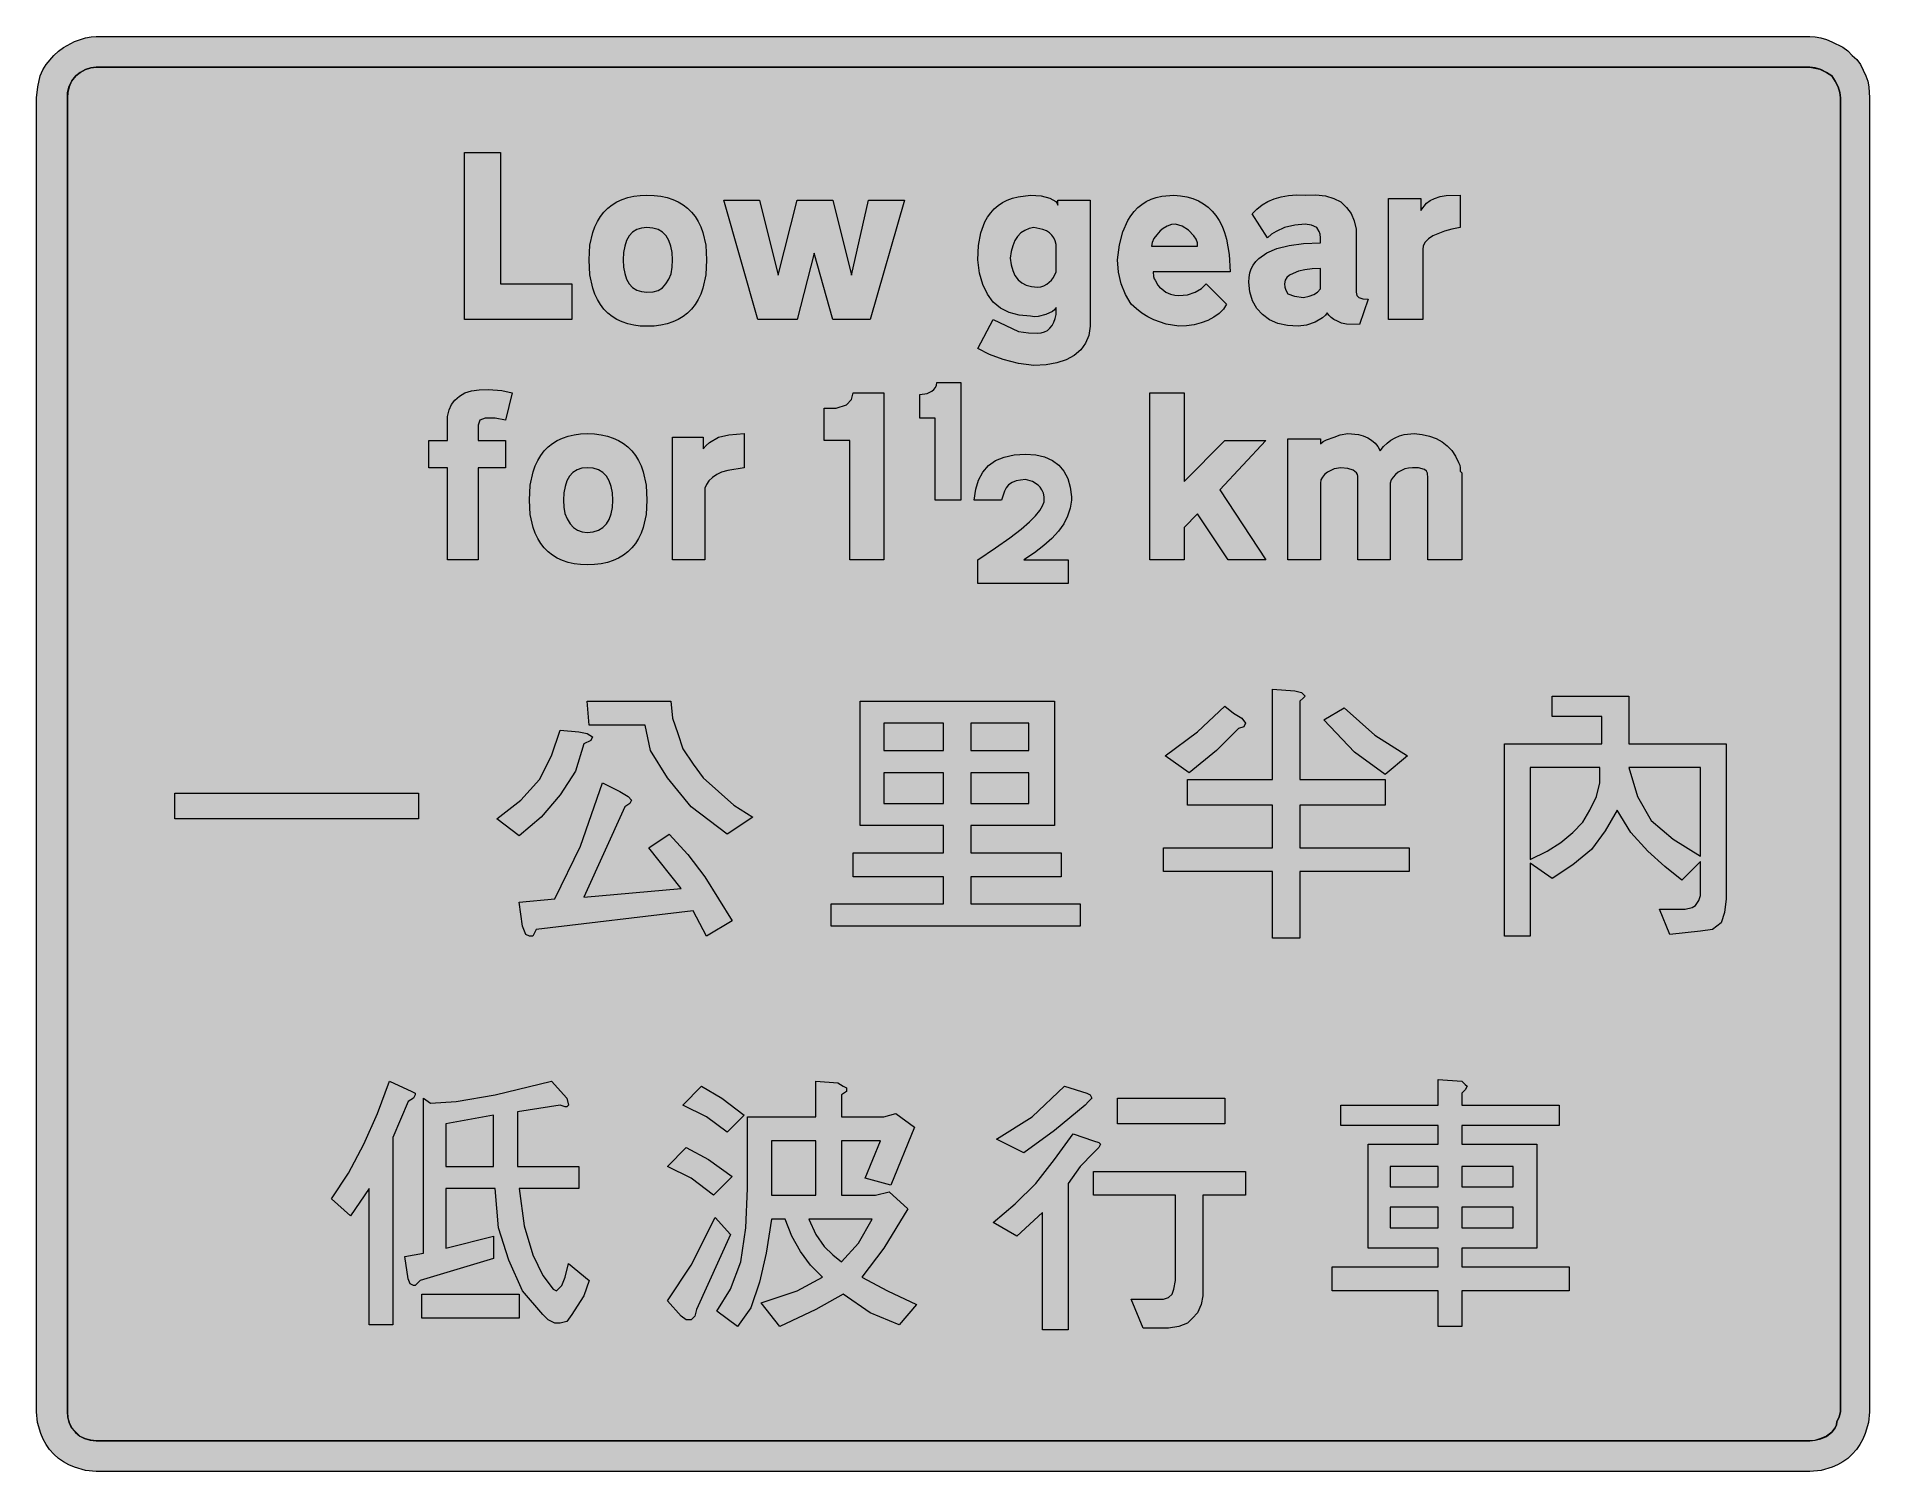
# Model space of a CAD drawing. Header units: metres. Extents: x 123 to 445, y 10 to 263.
import ezdxf

# ---------------------------------------------------------------- set-up
doc = ezdxf.new("R2010")
doc.units = ezdxf.units.M
doc.layers.add('FILL_BLACK_000000', color=7, linetype='Continuous', true_color=0x000000)
doc.layers.add('FILL_WHITE_FFFFFF', color=7, linetype='Continuous', true_color=0xffffff)

msp = doc.modelspace()

# ---------------------------------------------------------------- hatches: boundary and pattern name
at = {"layer": 'FILL_BLACK_000000', "true_color": 0x000000}
h = msp.add_hatch(color=7, dxfattribs=at)
h.dxf.hatch_style = 1
h.paths.add_polyline_path([(129.37, 11.09), (128.39, 11.51), (127.45, 12.03), (126.56, 12.65), (125.73, 13.38), (125, 14.21), (124.38, 15.1), (123.86, 16.04), (123.44, 17.02), (122.9, 18.99), (122.73, 20.88), (122.73, 252.18), (122.92, 254.13), (123.33, 256.08), (123.83, 257.15), (124.42, 258.1), (125.73, 259.68), (126.56, 260.42), (127.45, 261.08), (129.37, 262.12), (131.34, 262.76), (132.3, 262.92), (133.23, 262.98), (434.73, 262.98), (435.68, 262.92), (436.68, 262.75), (437.68, 262.47), (438.63, 262.08), (440.54, 261.1), (441.46, 260.48), (442.23, 259.68), (443.03, 258.95), (443.66, 258.1), (444.63, 256.08), (444.98, 255.13), (445.16, 254.13), (445.23, 252.18), (445.23, 20.88), (445.06, 18.99), (444.52, 17.02), (444.1, 16.04), (443.58, 15.1), (442.96, 14.21), (442.23, 13.38), (441.42, 12.65), (440.55, 12.03), (439.65, 11.51), (438.71, 11.09), (436.75, 10.55), (434.73, 10.38), (133.23, 10.38), (131.34, 10.55), (129.37, 11.09)])
h.paths.add_polyline_path([(435.68, 15.85), (436.68, 16.08), (437.68, 16.54), (438.63, 17.28), (439.19, 18.07), (439.43, 18.59), (439.53, 19.08), (439.94, 19.98), (440.13, 20.88), (440.13, 252.18), (440.02, 253.13), (439.72, 254.13), (439.24, 255.13), (438.63, 256.08), (437.68, 256.69), (436.68, 257.17), (435.68, 257.47), (434.73, 257.58), (133.23, 257.58), (132.29, 257.47), (131.32, 257.17), (130.4, 256.69), (129.63, 256.08), (128.89, 255.13), (128.43, 254.13), (128.2, 253.13), (128.13, 252.18), (128.13, 20.88), (128.23, 19.8), (128.51, 18.82), (128.95, 17.95), (129.56, 17.2), (130.3, 16.6), (131.17, 16.15), (132.15, 15.88), (133.23, 15.78), (434.73, 15.78), (435.68, 15.85)], flags=16)
h = msp.add_hatch(color=7, dxfattribs=at)
h.dxf.hatch_style = 1
h.paths.add_polyline_path([(204.33, 219.48), (216.93, 219.48), (216.93, 213.18), (198.03, 213.18), (198.03, 242.58), (204.33, 242.58), (204.33, 219.48)])
h = msp.add_hatch(color=7, dxfattribs=at)
h.dxf.hatch_style = 1
h.paths.add_polyline_path([(239.96, 218.69), (239.58, 217.64), (239.13, 216.68), (238.59, 215.81), (237.97, 215.02), (237.27, 214.32), (236.48, 213.7), (235.62, 213.18), (234.68, 212.75), (233.66, 212.42), (232.56, 212.18), (231.39, 212.03), (230.13, 211.98), (228.93, 212.03), (227.8, 212.18), (226.74, 212.42), (225.75, 212.75), (224.84, 213.18), (224, 213.7), (223.24, 214.32), (222.56, 215.02), (221.95, 215.81), (221.42, 216.68), (220.97, 217.64), (220.6, 218.69), (220.1, 221.02), (219.93, 223.68), (220.1, 226.24), (220.6, 228.5), (220.97, 229.51), (221.42, 230.45), (221.95, 231.31), (222.56, 232.08), (223.24, 232.77), (224, 233.37), (224.84, 233.89), (225.75, 234.31), (226.74, 234.64), (227.8, 234.89), (228.93, 235.03), (230.13, 235.08), (231.39, 235.03), (232.56, 234.89), (233.66, 234.64), (234.68, 234.31), (235.62, 233.89), (236.48, 233.37), (237.27, 232.77), (237.97, 232.08), (238.59, 231.31), (239.13, 230.45), (239.58, 229.51), (239.96, 228.5), (240.46, 226.24), (240.63, 223.68), (240.46, 221.02), (239.96, 218.69)])
h.paths.add_polyline_path([(234.35, 226.09), (234, 227.07), (233.51, 227.88), (232.87, 228.53), (232.1, 229), (231.18, 229.28), (230.13, 229.38), (229.17, 229.28), (228.33, 229), (227.61, 228.53), (227.02, 227.88), (226.55, 227.07), (226.21, 226.09), (226, 224.96), (225.93, 223.68), (226, 222.4), (226.21, 221.27), (226.55, 220.29), (227.02, 219.48), (227.61, 218.83), (228.33, 218.36), (229.17, 218.08), (230.13, 217.98), (231.19, 218.05), (232.12, 218.28), (232.87, 218.74), (233.43, 219.48), (234, 220.26), (234.37, 221.24), (234.57, 222.39), (234.63, 223.68), (234.56, 224.96), (234.35, 226.09)], flags=16)
h = msp.add_hatch(color=7, dxfattribs=at)
h.dxf.hatch_style = 1
h.paths.add_polyline_path([(262.83, 213.18), (259.53, 224.88), (256.53, 213.18), (249.63, 213.18), (243.63, 234.18), (249.93, 234.18), (253.23, 220.98), (256.53, 234.18), (259.53, 234.18), (262.83, 234.18), (266.13, 220.98), (269.13, 234.18), (275.43, 234.18), (269.43, 213.18), (262.83, 213.18)])
h = msp.add_hatch(color=7, dxfattribs=at)
h.dxf.hatch_style = 1
h.paths.add_polyline_path([(307.3, 209), (306.45, 207.82), (305.32, 206.84), (303.92, 206.08), (302.27, 205.53), (300.37, 205.19), (298.23, 205.08), (295.5, 205.46), (292.83, 206.13), (290.38, 207.02), (288.33, 208.08), (291.03, 213.18), (295.53, 211.08), (297.29, 210.82), (298.83, 210.78), (299.48, 210.84), (300.06, 211), (300.59, 211.27), (301.04, 211.64), (301.43, 212.11), (301.74, 212.68), (301.98, 213.34), (302.13, 214.08), (302.13, 215.28), (301.85, 214.88), (301.46, 214.57), (300.33, 214.08), (298.98, 213.7), (298.31, 213.66), (297.63, 213.78), (295.62, 213.93), (293.86, 214.4), (292.34, 215.17), (291.07, 216.25), (290.03, 217.65), (289.23, 219.35), (288.67, 221.36), (288.33, 223.68), (288.47, 226.22), (288.9, 228.46), (289.61, 230.37), (290.08, 231.21), (290.62, 231.97), (291.23, 232.64), (291.92, 233.24), (292.68, 233.75), (293.52, 234.18), (294.43, 234.53), (295.42, 234.8), (297.63, 235.08), (299.52, 234.93), (301.04, 234.52), (302.06, 233.94), (302.33, 233.62), (302.43, 233.28), (302.43, 234.18), (308.13, 234.18), (308.13, 211.98), (307.86, 210.39), (307.3, 209)])
h.paths.add_polyline_path([(301.73, 227.57), (301.4, 228.04), (300.97, 228.44), (300.44, 228.77), (299.81, 229.04), (298.23, 229.38), (297.37, 229.2), (296.6, 228.87), (295.93, 228.41), (295.34, 227.8), (294.86, 227.06), (294.48, 226.17), (294.2, 225.15), (294.03, 223.98), (294.2, 222.81), (294.48, 221.79), (294.89, 220.92), (295.42, 220.19), (296.07, 219.62), (296.86, 219.21), (297.77, 218.96), (298.83, 218.88), (299.45, 218.94), (299.99, 219.1), (300.48, 219.39), (300.93, 219.78), (301.33, 220.1), (301.64, 220.57), (302.13, 221.58), (302.13, 226.38), (301.97, 227.01), (301.73, 227.57)], flags=16)
h = msp.add_hatch(color=7, dxfattribs=at)
h.dxf.hatch_style = 1
h.paths.add_polyline_path([(319.27, 220.72), (319.36, 220.36), (319.53, 220.08), (320.02, 219.22), (320.33, 218.86), (320.73, 218.58), (321.45, 218.01), (322.23, 217.64), (323.01, 217.44), (323.73, 217.38), (325.24, 217.54), (326.58, 217.98), (327.7, 218.65), (328.53, 219.48), (332.13, 215.88), (331.57, 215.02), (330.82, 214.26), (329.89, 213.59), (328.83, 213.03), (327.65, 212.58), (326.39, 212.25), (325.08, 212.05), (323.73, 211.98), (321.49, 212.38), (319.31, 213.14), (318.25, 213.67), (317.23, 214.3), (316.26, 215.04), (315.33, 215.88), (314.32, 217.56), (313.57, 219.44), (313.09, 221.49), (312.93, 223.68), (313.28, 226.32), (313.89, 228.63), (314.74, 230.58), (315.27, 231.43), (315.85, 232.19), (316.51, 232.87), (317.22, 233.45), (318, 233.95), (318.84, 234.35), (319.74, 234.67), (320.71, 234.9), (322.83, 235.08), (324.03, 234.97), (325.15, 234.77), (326.19, 234.47), (327.16, 234.07), (328.05, 233.57), (328.86, 232.97), (329.6, 232.27), (330.26, 231.48), (330.84, 230.59), (331.34, 229.6), (331.76, 228.51), (332.11, 227.32), (332.58, 224.65), (332.73, 221.58), (319.23, 221.58), (319.27, 220.72)])
h.paths.add_polyline_path([(327.03, 226.38), (327.03, 226.68), (326.75, 227.33), (326.38, 227.91), (325.42, 228.89), (324.29, 229.59), (323.13, 229.98), (322.41, 229.88), (321.67, 229.6), (320.98, 229.22), (320.43, 228.78), (319.82, 228.1), (319.34, 227.43), (319.04, 226.75), (318.93, 226.08), (327.03, 226.08), (327.03, 226.38)], flags=16)
h = msp.add_hatch(color=7, dxfattribs=at)
h.dxf.hatch_style = 1
h.paths.add_polyline_path([(353.24, 212.35), (352.37, 212.53), (351.63, 212.88), (351.01, 213.16), (350.51, 213.52), (350.11, 213.93), (349.83, 214.38), (349.51, 213.93), (349.03, 213.5), (347.73, 212.73), (346.2, 212.19), (344.73, 211.98), (342.82, 212.1), (341.13, 212.47), (339.67, 213.12), (338.43, 214.08), (337.42, 215.14), (336.67, 216.48), (336.19, 218.05), (336.03, 219.78), (336.08, 220.6), (336.23, 221.37), (336.47, 222.09), (336.82, 222.76), (337.26, 223.37), (337.8, 223.94), (339.18, 224.92), (340.95, 225.68), (343.12, 226.23), (345.68, 226.57), (348.63, 226.68), (348.63, 227.58), (348.58, 228.2), (348.44, 228.7), (348.03, 229.38), (347.09, 229.79), (345.93, 229.98), (344.13, 229.79), (342.33, 229.38), (340.83, 228.7), (340.05, 228.2), (339.33, 227.58), (336.63, 231.78), (337.46, 232.62), (338.38, 233.35), (339.39, 233.96), (340.49, 234.44), (341.7, 234.8), (343, 235.03), (344.41, 235.12), (345.93, 235.08), (347.84, 235.15), (349.53, 234.93), (350.99, 234.49), (352.23, 233.88), (353.24, 232.92), (354.03, 231.82), (354.59, 230.55), (354.93, 229.08), (354.93, 217.98), (355.05, 217.41), (355.42, 217.04), (356.07, 216.84), (357.03, 216.78), (355.53, 212.28), (353.24, 212.35)])
h.paths.add_polyline_path([(342.52, 218.35), (342.93, 217.68), (344.06, 217.27), (345.63, 217.08), (346.65, 217.31), (347.47, 217.6), (348.12, 218.01), (348.63, 218.58), (348.63, 222.18), (347.16, 222.12), (345.89, 221.95), (344.79, 221.67), (343.83, 221.28), (343.22, 221), (342.74, 220.6), (342.44, 220.1), (342.33, 219.48), (342.38, 218.86), (342.52, 218.35)], flags=16)
h = msp.add_hatch(color=7, dxfattribs=at)
h.dxf.hatch_style = 1
h.paths.add_polyline_path([(360.63, 234.48), (366.33, 234.48), (366.33, 232.38), (367.31, 233.65), (367.93, 234.15), (368.73, 234.48), (369.69, 234.83), (370.76, 235), (373.23, 235.08), (373.23, 229.38), (371.76, 229.1), (370.49, 228.74), (368.43, 227.88), (367.64, 227.38), (367.08, 226.79), (366.74, 226.15), (366.63, 225.48), (366.63, 213.18), (360.63, 213.18), (360.63, 234.48)])
h = msp.add_hatch(color=7, dxfattribs=at)
h.dxf.hatch_style = 1
h.paths.add_polyline_path([(195.03, 170.88), (195.03, 187.08), (191.73, 187.08), (191.73, 191.88), (195.03, 191.88), (195.03, 196.08), (195.32, 197.28), (195.74, 198.22), (196.34, 198.99), (197.13, 199.68), (198.1, 200.25), (199.23, 200.62), (200.59, 200.82), (202.23, 200.88), (204.56, 200.69), (206.43, 200.28), (205.23, 195.48), (203.43, 195.78), (201.63, 195.78), (200.73, 195.48), (200.43, 194.58), (200.43, 191.88), (205.23, 191.88), (205.23, 187.08), (200.43, 187.08), (200.43, 170.88), (195.03, 170.88)])
h = msp.add_hatch(color=7, dxfattribs=at)
h.dxf.hatch_style = 1
h.paths.add_polyline_path([(271.83, 170.88), (265.83, 170.88), (265.83, 191.88), (261.33, 191.88), (261.33, 197.58), (263.43, 197.58), (265.23, 198.18), (266.13, 199.08), (266.43, 200.28), (271.83, 200.28), (271.83, 170.88)])
h = msp.add_hatch(color=7, dxfattribs=at)
h.dxf.hatch_style = 1
h.paths.add_polyline_path([(280.83, 195.78), (278.13, 195.78), (278.13, 199.98), (279.41, 200.17), (279.9, 200.36), (280.23, 200.58), (280.62, 200.86), (280.91, 201.22), (281.07, 201.63), (281.13, 202.08), (285.33, 202.08), (285.33, 181.38), (280.83, 181.38), (280.83, 195.78)])
h = msp.add_hatch(color=7, dxfattribs=at)
h.dxf.hatch_style = 1
h.paths.add_polyline_path([(318.63, 200.28), (324.63, 200.28), (324.63, 184.68), (331.83, 191.88), (339.03, 191.88), (330.93, 183.18), (339.03, 170.88), (332.43, 170.88), (327.03, 178.98), (324.63, 176.58), (324.63, 170.88), (318.63, 170.88), (318.63, 200.28)])
h = msp.add_hatch(color=7, dxfattribs=at)
h.dxf.hatch_style = 1
h.paths.add_polyline_path([(229.46, 176.56), (229.08, 175.55), (228.63, 174.61), (228.09, 173.75), (227.47, 172.98), (226.77, 172.29), (225.98, 171.69), (225.12, 171.17), (224.18, 170.75), (223.16, 170.42), (222.06, 170.17), (220.89, 170.03), (219.63, 169.98), (218.43, 170.03), (217.3, 170.17), (216.24, 170.42), (215.25, 170.75), (214.34, 171.17), (213.5, 171.69), (212.74, 172.29), (212.06, 172.98), (211.45, 173.75), (210.92, 174.61), (210.47, 175.55), (210.1, 176.56), (209.6, 178.82), (209.43, 181.38), (209.6, 184.04), (210.1, 186.37), (210.47, 187.42), (210.92, 188.38), (211.45, 189.25), (212.06, 190.04), (212.74, 190.74), (213.5, 191.36), (214.34, 191.88), (215.25, 192.31), (216.24, 192.64), (217.3, 192.88), (218.43, 193.03), (219.63, 193.08), (220.89, 193.03), (222.06, 192.88), (223.16, 192.64), (224.18, 192.31), (225.12, 191.88), (225.98, 191.36), (226.77, 190.74), (227.47, 190.04), (228.09, 189.25), (228.63, 188.38), (229.08, 187.42), (229.46, 186.37), (229.96, 184.04), (230.13, 181.38), (229.96, 178.82), (229.46, 176.56)])
h.paths.add_polyline_path([(223.85, 183.79), (223.5, 184.77), (223.01, 185.58), (222.37, 186.23), (221.6, 186.7), (220.68, 186.98), (219.63, 187.08), (218.67, 186.98), (217.83, 186.7), (217.11, 186.23), (216.52, 185.58), (216.05, 184.77), (215.71, 183.79), (215.5, 182.66), (215.43, 181.38), (215.49, 180.13), (215.69, 179.05), (216.06, 178.09), (216.63, 177.18), (217.18, 176.57), (217.9, 176.09), (218.74, 175.79), (219.63, 175.68), (220.68, 175.78), (221.6, 176.06), (222.37, 176.53), (223.01, 177.18), (223.5, 177.99), (223.85, 178.97), (224.06, 180.1), (224.13, 181.38), (224.06, 182.66), (223.85, 183.79)], flags=16)
h = msp.add_hatch(color=7, dxfattribs=at)
h.dxf.hatch_style = 1
h.paths.add_polyline_path([(234.63, 192.48), (240.03, 192.48), (240.03, 190.38), (240.54, 191), (241.16, 191.54), (242.73, 192.48), (244.53, 192.89), (247.23, 193.08), (247.23, 187.08), (244.38, 186.59), (243.26, 186.28), (242.43, 185.88), (241.64, 185.38), (241.04, 184.79), (240.62, 184.15), (240.33, 183.48), (240.33, 170.88), (234.63, 170.88), (234.63, 192.48)])
h = msp.add_hatch(color=7, dxfattribs=at)
h.dxf.hatch_style = 1
h.paths.add_polyline_path([(364.16, 187.03), (363.5, 186.87), (362.32, 186.29), (361.82, 185.89), (361.41, 185.43), (361.11, 184.93), (360.93, 184.38), (360.93, 184.08), (360.93, 170.88), (355.23, 170.88), (355.23, 185.28), (355.23, 185.58), (355.17, 185.9), (355.01, 186.19), (354.41, 186.67), (353.46, 186.97), (352.23, 187.08), (351.03, 186.87), (349.87, 186.29), (349.37, 185.89), (348.98, 185.43), (348.72, 184.93), (348.63, 184.38), (348.63, 184.08), (348.63, 170.88), (342.93, 170.88), (342.93, 192.18), (348.63, 192.18), (348.63, 191.28), (349.13, 191.68), (349.72, 191.99), (351.03, 192.48), (352.12, 192.89), (353.43, 193.08), (355.33, 192.91), (356.18, 192.68), (356.96, 192.37), (357.64, 191.95), (358.24, 191.43), (358.74, 190.81), (359.13, 190.08), (359.72, 190.81), (360.36, 191.43), (361.05, 191.95), (361.79, 192.37), (362.57, 192.68), (363.39, 192.91), (365.13, 193.08), (366.54, 192.91), (367.83, 192.62), (369, 192.2), (370.04, 191.65), (370.96, 190.96), (371.75, 190.13), (372.41, 189.13), (372.93, 187.98), (373.19, 187.53), (373.23, 187.08), (373.23, 186.48), (373.53, 186.18), (373.53, 170.88), (367.53, 170.88), (367.53, 185.28), (367.46, 186.14), (367.28, 186.5), (366.93, 186.78), (365.88, 187.04), (364.83, 187.08), (364.16, 187.03)])
h = msp.add_hatch(color=7, dxfattribs=at)
h.dxf.hatch_style = 1
h.paths.add_polyline_path([(291.48, 172.97), (294, 174.75), (295.96, 176.27), (297.44, 177.55), (298.52, 178.64), (299.26, 179.57), (299.74, 180.37), (300.03, 181.08), (300.03, 181.68), (300.03, 181.98), (299.88, 182.61), (299.64, 183.17), (299.33, 183.64), (298.94, 184.04), (297.96, 184.64), (296.73, 184.98), (295.88, 184.92), (295.12, 184.75), (294.41, 184.47), (293.73, 184.08), (293.33, 183.57), (293.02, 182.95), (292.53, 181.38), (287.73, 181.38), (287.97, 183.28), (288.46, 184.92), (289.21, 186.32), (290.21, 187.45), (291.46, 188.34), (292.96, 188.97), (294.72, 189.35), (296.73, 189.48), (298.53, 189.35), (300.11, 188.98), (301.46, 188.37), (302.58, 187.53), (303.48, 186.46), (304.16, 185.18), (304.61, 183.68), (304.83, 181.98), (304.83, 181.68), (304.83, 181.38), (304.6, 179.94), (304.15, 178.56), (303.46, 177.21), (302.54, 175.9), (301.38, 174.62), (299.98, 173.36), (298.33, 172.12), (296.43, 170.88), (304.23, 170.88), (304.23, 166.68), (288.33, 166.68), (288.33, 170.88), (291.48, 172.97)])
h = msp.add_hatch(color=7, dxfattribs=at)
h.dxf.hatch_style = 1
h.paths.add_polyline_path([(234.33, 145.98), (234.63, 142.98), (235.53, 140.28), (236.43, 137.58), (238.23, 134.88), (240.03, 132.48), (242.73, 130.08), (245.43, 127.68), (248.73, 125.58), (244.23, 122.58), (237.93, 127.38), (233.73, 132.48), (230.73, 137.28), (229.83, 141.78), (219.93, 141.78), (219.63, 145.98), (234.33, 145.98)])
h = msp.add_hatch(color=7, dxfattribs=at)
h.dxf.hatch_style = 1
h.paths.add_polyline_path([(303.03, 119.28), (303.03, 115.08), (287.13, 115.08), (287.13, 110.28), (306.33, 110.28), (306.33, 106.38), (262.53, 106.38), (262.53, 110.28), (282.33, 110.28), (282.33, 115.08), (266.43, 115.08), (266.43, 119.28), (282.33, 119.28), (282.33, 124.08), (267.63, 124.08), (267.63, 145.98), (301.83, 145.98), (301.83, 124.08), (287.13, 124.08), (287.13, 119.28), (303.03, 119.28)])
h.paths.add_polyline_path([(297.33, 137.28), (297.33, 142.08), (287.13, 142.08), (287.13, 137.28), (297.33, 137.28)], flags=16)
h.paths.add_polyline_path([(271.83, 137.28), (282.33, 137.28), (282.33, 142.08), (271.83, 142.08), (271.83, 137.28)], flags=16)
h.paths.add_polyline_path([(287.13, 133.38), (287.13, 127.98), (297.33, 127.98), (297.33, 133.38), (287.13, 133.38)], flags=16)
h.paths.add_polyline_path([(282.33, 133.38), (271.83, 133.38), (271.83, 127.98), (282.33, 127.98), (282.33, 133.38)], flags=16)
h = msp.add_hatch(color=7, dxfattribs=at)
h.dxf.hatch_style = 1
h.paths.add_polyline_path([(340.23, 148.08), (344.13, 147.78), (345.33, 147.48), (345.93, 146.88), (345.63, 146.58), (345.03, 145.98), (345.03, 132.18), (360.03, 132.18), (360.03, 127.68), (345.03, 127.68), (345.03, 120.18), (364.23, 120.18), (364.23, 115.98), (345.03, 115.98), (345.03, 104.28), (340.23, 104.28), (340.23, 115.98), (321.03, 115.98), (321.03, 120.18), (340.23, 120.18), (340.23, 127.68), (325.23, 127.68), (325.23, 132.18), (340.23, 132.18), (340.23, 148.08)])
h = msp.add_hatch(color=7, dxfattribs=at)
h.dxf.hatch_style = 1
h.paths.add_polyline_path([(420.03, 138.48), (420.03, 111.18), (419.73, 108.78), (419.13, 106.98), (417.63, 105.78), (415.53, 105.48), (410.13, 104.88), (408.33, 109.38), (412.83, 109.38), (414.03, 109.68), (414.63, 109.98), (415.23, 110.88), (415.53, 111.78), (415.53, 117.78), (412.23, 114.48), (409.23, 116.88), (406.23, 119.58), (403.23, 122.88), (400.83, 126.78), (398.73, 123.18), (396.33, 119.88), (393.03, 117.18), (389.43, 114.78), (385.53, 117.48), (385.53, 104.58), (381.03, 104.58), (381.03, 138.48), (398.13, 138.48), (398.13, 143.28), (389.43, 143.28), (389.43, 146.88), (402.93, 146.88), (402.93, 138.48), (420.03, 138.48)])
h.paths.add_polyline_path([(410.73, 121.68), (415.53, 118.68), (415.53, 134.28), (402.93, 134.28), (404.43, 129.18), (406.83, 124.98), (410.73, 121.68)], flags=16)
h.paths.add_polyline_path([(388.53, 119.58), (390.93, 121.08), (393.03, 122.88), (394.83, 124.68), (396.03, 126.78), (397.23, 129.18), (397.83, 131.58), (397.83, 134.28), (385.53, 134.28), (385.53, 118.08), (388.53, 119.58)], flags=16)
h = msp.add_hatch(color=7, dxfattribs=at)
h.dxf.hatch_style = 1
h.paths.add_polyline_path([(334.83, 142.98), (335.43, 142.08), (335.13, 141.48), (334.23, 141.18), (330.33, 137.28), (325.53, 133.38), (321.33, 136.38), (327.03, 140.58), (331.83, 145.08), (333.33, 143.88), (334.83, 142.98)])
h = msp.add_hatch(color=7, dxfattribs=at)
h.dxf.hatch_style = 1
h.paths.add_polyline_path([(358.23, 139.98), (363.93, 136.38), (360.03, 133.08), (354.63, 136.98), (349.23, 142.68), (352.83, 144.78), (358.23, 139.98)])
h = msp.add_hatch(color=7, dxfattribs=at)
h.dxf.hatch_style = 1
h.paths.add_polyline_path([(219.63, 140.28), (220.53, 139.68), (220.23, 139.08), (219.03, 138.48), (217.53, 133.68), (214.83, 129.48), (211.53, 125.58), (207.63, 122.28), (203.73, 125.28), (207.93, 128.58), (211.23, 132.18), (213.33, 136.38), (214.83, 140.88), (218.13, 140.58), (219.63, 140.28)])
h = msp.add_hatch(color=7, dxfattribs=at)
h.dxf.hatch_style = 1
h.paths.add_polyline_path([(189.93, 129.78), (189.93, 125.28), (147.03, 125.28), (147.03, 129.78), (189.93, 129.78)])
h = msp.add_hatch(color=7, dxfattribs=at)
h.dxf.hatch_style = 1
h.paths.add_polyline_path([(226.83, 129.18), (227.43, 128.58), (227.13, 127.98), (226.23, 127.38), (219.03, 111.48), (236.13, 112.98), (230.43, 120.18), (234.03, 122.58), (237.33, 118.98), (240.33, 115.08), (242.73, 111.18), (245.13, 107.28), (240.63, 104.58), (238.23, 109.08), (210.63, 105.78), (210.03, 104.58), (209.43, 104.58), (208.83, 104.88), (208.23, 106.38), (207.63, 110.58), (213.93, 111.18), (218.43, 120.48), (222.33, 131.58), (225.33, 130.08), (226.83, 129.18)])
h = msp.add_hatch(color=7, dxfattribs=at)
h.dxf.hatch_style = 1
h.paths.add_polyline_path([(177.63, 62.88), (180.33, 67.98), (182.73, 73.38), (184.83, 79.08), (188.73, 77.28), (189.33, 76.98), (189.33, 76.68), (189.03, 76.08), (188.13, 75.48), (185.43, 69.18), (185.43, 36.18), (181.23, 36.18), (181.23, 60.18), (177.93, 55.38), (174.63, 58.38), (177.63, 62.88)])
h = msp.add_hatch(color=7, dxfattribs=at)
h.dxf.hatch_style = 1
h.paths.add_polyline_path([(192.03, 75.18), (196.53, 75.48), (203.43, 76.68), (213.33, 79.08), (216.03, 76.08), (216.33, 74.88), (216.03, 74.58), (215.73, 74.58), (214.83, 74.88), (207.33, 73.68), (207.33, 64.08), (218.13, 64.08), (218.13, 60.18), (207.63, 60.18), (208.53, 53.58), (210.03, 48.48), (211.83, 44.88), (213.63, 42.48), (214.23, 42.18), (215.13, 43.08), (215.73, 44.58), (216.33, 46.98), (219.93, 43.98), (219.03, 41.28), (217.83, 39.48), (216.93, 37.98), (216.03, 36.78), (214.83, 36.48), (213.93, 36.48), (212.73, 37.08), (211.83, 37.98), (208.23, 42.18), (205.83, 47.58), (204.03, 53.28), (203.43, 60.18), (194.73, 60.18), (194.73, 49.68), (203.13, 51.78), (203.13, 47.88), (190.23, 43.98), (189.33, 43.08), (189.03, 43.08), (188.43, 43.38), (188.13, 44.28), (187.53, 48.18), (190.83, 48.78), (190.83, 76.08), (192.03, 75.18)])
h.paths.add_polyline_path([(203.13, 73.08), (194.73, 71.58), (194.73, 64.08), (203.13, 64.08), (203.13, 73.08)], flags=16)
h = msp.add_hatch(color=7, dxfattribs=at)
h.dxf.hatch_style = 1
h.paths.add_polyline_path([(243.33, 76.08), (247.23, 73.08), (244.23, 70.08), (240.63, 72.78), (236.43, 74.88), (239.73, 78.18), (243.33, 76.08)])
h = msp.add_hatch(color=7, dxfattribs=at)
h.dxf.hatch_style = 1
h.paths.add_polyline_path([(263.73, 78.78), (264.63, 78.18), (265.23, 77.88), (265.23, 77.28), (264.33, 76.68), (264.33, 72.78), (271.83, 72.78), (273.93, 73.38), (277.23, 70.98), (273.03, 60.78), (268.53, 61.98), (271.23, 68.58), (264.33, 68.58), (264.33, 58.98), (270.33, 58.98), (272.73, 59.58), (276.03, 56.58), (271.83, 49.68), (267.93, 44.58), (272.43, 42.18), (277.53, 39.78), (274.53, 36.18), (269.43, 38.28), (264.63, 41.58), (259.83, 38.88), (253.53, 35.88), (250.23, 40.08), (256.53, 42.18), (261.03, 44.58), (258.93, 46.68), (257.13, 49.08), (255.63, 51.78), (254.43, 54.78), (252.03, 54.78), (251.13, 48.78), (249.93, 43.68), (248.43, 39.18), (246.03, 35.88), (242.43, 38.58), (244.83, 42.48), (246.63, 47.28), (247.53, 53.28), (247.83, 60.18), (247.83, 72.78), (259.83, 72.78), (259.83, 79.08), (263.73, 78.78)])
h.paths.add_polyline_path([(262.83, 48.48), (264.33, 47.28), (267.33, 50.58), (269.73, 54.78), (258.63, 54.78), (259.83, 52.08), (261.33, 49.98), (262.83, 48.48)], flags=16)
h.paths.add_polyline_path([(259.83, 68.58), (252.03, 68.58), (252.03, 58.98), (259.83, 58.98), (259.83, 68.58)], flags=16)
h = msp.add_hatch(color=7, dxfattribs=at)
h.dxf.hatch_style = 1
h.paths.add_polyline_path([(297.93, 72.78), (303.63, 78.18), (307.53, 76.98), (308.13, 76.68), (308.43, 76.08), (307.83, 75.48), (307.23, 74.88), (301.83, 70.38), (296.43, 66.48), (291.63, 68.88), (297.93, 72.78)])
h = msp.add_hatch(color=7, dxfattribs=at)
h.dxf.hatch_style = 1
h.paths.add_polyline_path([(374.43, 78.18), (374.13, 77.58), (373.53, 76.98), (373.53, 74.88), (390.63, 74.88), (390.63, 71.28), (373.53, 71.28), (373.53, 67.98), (386.73, 67.98), (386.73, 49.68), (373.53, 49.68), (373.53, 46.38), (392.43, 46.38), (392.43, 42.18), (373.53, 42.18), (373.53, 35.88), (369.33, 35.88), (369.33, 42.18), (350.73, 42.18), (350.73, 46.38), (369.33, 46.38), (369.33, 49.68), (357.03, 49.68), (357.03, 67.98), (369.33, 67.98), (369.33, 71.28), (352.23, 71.28), (352.23, 74.88), (369.33, 74.88), (369.33, 79.38), (373.53, 79.08), (374.13, 78.48), (374.43, 78.18)])
h.paths.add_polyline_path([(369.33, 60.48), (369.33, 64.08), (360.93, 64.08), (360.93, 60.48), (369.33, 60.48)], flags=16)
h.paths.add_polyline_path([(360.93, 53.28), (369.33, 53.28), (369.33, 56.88), (360.93, 56.88), (360.93, 53.28)], flags=16)
h.paths.add_polyline_path([(373.53, 64.08), (373.53, 60.48), (382.53, 60.48), (382.53, 64.08), (373.53, 64.08)], flags=16)
h.paths.add_polyline_path([(382.53, 56.88), (373.53, 56.88), (373.53, 53.28), (382.53, 53.28), (382.53, 56.88)], flags=16)
h = msp.add_hatch(color=7, dxfattribs=at)
h.dxf.hatch_style = 1
h.paths.add_polyline_path([(331.83, 76.08), (331.83, 71.58), (312.93, 71.58), (312.93, 76.08), (331.83, 76.08)])
h = msp.add_hatch(color=7, dxfattribs=at)
h.dxf.hatch_style = 1
h.paths.add_polyline_path([(294.93, 57.48), (298.53, 61.08), (301.83, 65.28), (305.13, 69.78), (308.73, 68.58), (309.63, 68.28), (309.93, 67.98), (309.63, 67.38), (308.73, 66.48), (306.33, 64.08), (304.23, 61.08), (304.23, 35.28), (299.73, 35.28), (299.73, 55.98), (295.23, 51.78), (291.03, 54.18), (294.93, 57.48)])
h = msp.add_hatch(color=7, dxfattribs=at)
h.dxf.hatch_style = 1
h.paths.add_polyline_path([(240.93, 65.28), (245.13, 62.28), (241.83, 58.98), (237.93, 61.98), (233.73, 64.08), (237.03, 67.38), (240.93, 65.28)])
h = msp.add_hatch(color=7, dxfattribs=at)
h.dxf.hatch_style = 1
h.paths.add_polyline_path([(308.73, 58.98), (308.73, 63.18), (335.43, 63.18), (335.43, 58.98), (327.93, 58.98), (327.93, 43.08), (327.93, 41.28), (327.63, 39.78), (327.03, 38.28), (326.13, 37.38), (325.23, 36.48), (323.73, 35.88), (321.93, 35.58), (319.83, 35.58), (317.43, 35.58), (315.33, 40.68), (321.03, 40.68), (321.93, 40.98), (322.53, 41.58), (322.83, 42.48), (323.13, 43.98), (323.13, 58.98), (308.73, 58.98)])
h = msp.add_hatch(color=7, dxfattribs=at)
h.dxf.hatch_style = 1
h.paths.add_polyline_path([(238.83, 38.88), (238.53, 37.68), (237.93, 37.08), (237.03, 37.08), (236.13, 37.68), (233.73, 40.38), (237.93, 46.68), (242.13, 55.08), (244.83, 52.08), (238.83, 38.88)])
h = msp.add_hatch(color=7, dxfattribs=at)
h.dxf.hatch_style = 1
h.paths.add_polyline_path([(207.63, 41.58), (207.63, 37.38), (190.53, 37.38), (190.53, 41.58), (207.63, 41.58)])
at = {"layer": 'FILL_WHITE_FFFFFF', "true_color": 0xffffff}
h = msp.add_hatch(color=7, dxfattribs=at)
h.dxf.hatch_style = 1
h.paths.add_polyline_path([(132.29, 15.85), (131.32, 16.08), (130.4, 16.54), (129.63, 17.28), (128.89, 18.05), (128.43, 18.97), (128.2, 19.94), (128.13, 20.88), (128.13, 252.18), (128.17, 253.12), (128.43, 254.28), (128.92, 255.18), (129.63, 256.08), (130.4, 256.69), (131.32, 257.17), (132.29, 257.47), (133.23, 257.58), (434.73, 257.58), (436.53, 257.28), (437.69, 256.68), (438.63, 256.08), (439.24, 255.13), (439.72, 254.13), (440.02, 253.13), (440.13, 252.18), (440.13, 20.88), (439.94, 19.98), (439.53, 19.08), (439.43, 18.59), (439.19, 18.07), (438.63, 17.28), (437.69, 16.57), (436.53, 16.08), (435.63, 15.82), (434.73, 15.78), (133.23, 15.78), (132.29, 15.85)])

# ---------------------------------------------------------------- linework, layer by layer
at = {"layer": 'FILL_BLACK_000000', "lineweight": 0, "true_color": 0x000000}
for points in [[(129.37, 11.09), (128.39, 11.51), (127.45, 12.03), (126.56, 12.65), (125.73, 13.38), (125, 14.21), (124.38, 15.1), (123.86, 16.04), (123.44, 17.02), (122.9, 18.99), (122.73, 20.88), (122.73, 252.18), (122.92, 254.13), (123.33, 256.08), (123.83, 257.15), (124.42, 258.1), (125.73, 259.68), (126.56, 260.42), (127.45, 261.08), (129.37, 262.12), (131.34, 262.76), (132.3, 262.92), (133.23, 262.98), (434.73, 262.98), (435.68, 262.92), (436.68, 262.75), (437.68, 262.47), (438.63, 262.08), (440.54, 261.1), (441.46, 260.48), (442.23, 259.68), (443.03, 258.95), (443.66, 258.1), (444.63, 256.08), (444.98, 255.13), (445.16, 254.13), (445.23, 252.18), (445.23, 20.88), (445.06, 18.99), (444.52, 17.02), (444.1, 16.04), (443.58, 15.1), (442.96, 14.21), (442.23, 13.38), (441.42, 12.65), (440.55, 12.03), (439.65, 11.51), (438.71, 11.09), (436.75, 10.55), (434.73, 10.38), (133.23, 10.38), (131.34, 10.55)], [(435.68, 15.85), (436.68, 16.08), (437.68, 16.54), (438.63, 17.28), (439.19, 18.07), (439.43, 18.59), (439.53, 19.08), (439.94, 19.98), (440.13, 20.88), (440.13, 252.18), (440.02, 253.13), (439.72, 254.13), (439.24, 255.13), (438.63, 256.08), (437.68, 256.69), (436.68, 257.17), (435.68, 257.47), (434.73, 257.58), (133.23, 257.58), (132.29, 257.47), (131.32, 257.17), (130.4, 256.69), (129.63, 256.08), (128.89, 255.13), (128.43, 254.13), (128.2, 253.13), (128.13, 252.18), (128.13, 20.88), (128.23, 19.8), (128.51, 18.82), (128.95, 17.95), (129.56, 17.2), (130.3, 16.6), (131.17, 16.15), (132.15, 15.88), (133.23, 15.78), (434.73, 15.78)], [(204.33, 219.48), (216.93, 219.48), (216.93, 213.18), (198.03, 213.18), (198.03, 242.58), (204.33, 242.58)], [(239.96, 218.69), (239.58, 217.64), (239.13, 216.68), (238.59, 215.81), (237.97, 215.02), (237.27, 214.32), (236.48, 213.7), (235.62, 213.18), (234.68, 212.75), (233.66, 212.42), (232.56, 212.18), (231.39, 212.03), (230.13, 211.98), (228.93, 212.03), (227.8, 212.18), (226.74, 212.42), (225.75, 212.75), (224.84, 213.18), (224, 213.7), (223.24, 214.32), (222.56, 215.02), (221.95, 215.81), (221.42, 216.68), (220.97, 217.64), (220.6, 218.69), (220.1, 221.02), (219.93, 223.68), (220.1, 226.24), (220.6, 228.5), (220.97, 229.51), (221.42, 230.45), (221.95, 231.31), (222.56, 232.08), (223.24, 232.77), (224, 233.37), (224.84, 233.89), (225.75, 234.31), (226.74, 234.64), (227.8, 234.89), (228.93, 235.03), (230.13, 235.08), (231.39, 235.03), (232.56, 234.89), (233.66, 234.64), (234.68, 234.31), (235.62, 233.89), (236.48, 233.37), (237.27, 232.77), (237.97, 232.08), (238.59, 231.31), (239.13, 230.45), (239.58, 229.51), (239.96, 228.5), (240.46, 226.24), (240.63, 223.68), (240.46, 221.02)], [(262.83, 213.18), (259.53, 224.88), (256.53, 213.18), (249.63, 213.18), (243.63, 234.18), (249.93, 234.18), (253.23, 220.98), (256.53, 234.18), (259.53, 234.18), (262.83, 234.18), (266.13, 220.98), (269.13, 234.18), (275.43, 234.18), (269.43, 213.18)], [(307.3, 209), (306.45, 207.82), (305.32, 206.84), (303.92, 206.08), (302.27, 205.53), (300.37, 205.19), (298.23, 205.08), (295.5, 205.46), (292.83, 206.13), (290.38, 207.02), (288.33, 208.08), (291.03, 213.18), (295.53, 211.08), (297.29, 210.82), (298.83, 210.78), (299.48, 210.84), (300.06, 211), (300.59, 211.27), (301.04, 211.64), (301.43, 212.11), (301.74, 212.68), (301.98, 213.34), (302.13, 214.08), (302.13, 215.28), (301.85, 214.88), (301.46, 214.57), (300.33, 214.08), (298.98, 213.7), (298.31, 213.66), (297.63, 213.78), (295.62, 213.93), (293.86, 214.4), (292.34, 215.17), (291.07, 216.25), (290.03, 217.65), (289.23, 219.35), (288.67, 221.36), (288.33, 223.68), (288.47, 226.22), (288.9, 228.46), (289.61, 230.37), (290.08, 231.21), (290.62, 231.97), (291.23, 232.64), (291.92, 233.24), (292.68, 233.75), (293.52, 234.18), (294.43, 234.53), (295.42, 234.8), (297.63, 235.08), (299.52, 234.93), (301.04, 234.52), (302.06, 233.94), (302.33, 233.62), (302.43, 233.28), (302.43, 234.18), (308.13, 234.18), (308.13, 211.98), (307.86, 210.39)], [(319.27, 220.72), (319.36, 220.36), (319.53, 220.08), (320.02, 219.22), (320.33, 218.86), (320.73, 218.58), (321.45, 218.01), (322.23, 217.64), (323.01, 217.44), (323.73, 217.38), (325.24, 217.54), (326.58, 217.98), (327.7, 218.65), (328.53, 219.48), (332.13, 215.88), (331.57, 215.02), (330.82, 214.26), (329.89, 213.59), (328.83, 213.03), (327.65, 212.58), (326.39, 212.25), (325.08, 212.05), (323.73, 211.98), (321.49, 212.38), (319.31, 213.14), (318.25, 213.67), (317.23, 214.3), (316.26, 215.04), (315.33, 215.88), (314.32, 217.56), (313.57, 219.44), (313.09, 221.49), (312.93, 223.68), (313.28, 226.32), (313.89, 228.63), (314.74, 230.58), (315.27, 231.43), (315.85, 232.19), (316.51, 232.87), (317.22, 233.45), (318, 233.95), (318.84, 234.35), (319.74, 234.67), (320.71, 234.9), (322.83, 235.08), (324.03, 234.97), (325.15, 234.77), (326.19, 234.47), (327.16, 234.07), (328.05, 233.57), (328.86, 232.97), (329.6, 232.27), (330.26, 231.48), (330.84, 230.59), (331.34, 229.6), (331.76, 228.51), (332.11, 227.32), (332.58, 224.65), (332.73, 221.58), (319.23, 221.58)], [(353.24, 212.35), (352.37, 212.53), (351.63, 212.88), (351.01, 213.16), (350.51, 213.52), (350.11, 213.93), (349.83, 214.38), (349.51, 213.93), (349.03, 213.5), (347.73, 212.73), (346.2, 212.19), (344.73, 211.98), (342.82, 212.1), (341.13, 212.47), (339.67, 213.12), (338.43, 214.08), (337.42, 215.14), (336.67, 216.48), (336.19, 218.05), (336.03, 219.78), (336.08, 220.6), (336.23, 221.37), (336.47, 222.09), (336.82, 222.76), (337.26, 223.37), (337.8, 223.94), (339.18, 224.92), (340.95, 225.68), (343.12, 226.23), (345.68, 226.57), (348.63, 226.68), (348.63, 227.58), (348.58, 228.2), (348.44, 228.7), (348.03, 229.38), (347.09, 229.79), (345.93, 229.98), (344.13, 229.79), (342.33, 229.38), (340.83, 228.7), (340.05, 228.2), (339.33, 227.58), (336.63, 231.78), (337.46, 232.62), (338.38, 233.35), (339.39, 233.96), (340.49, 234.44), (341.7, 234.8), (343, 235.03), (344.41, 235.12), (345.93, 235.08), (347.84, 235.15), (349.53, 234.93), (350.99, 234.49), (352.23, 233.88), (353.24, 232.92), (354.03, 231.82), (354.59, 230.55), (354.93, 229.08), (354.93, 217.98), (355.05, 217.41), (355.42, 217.04), (356.07, 216.84), (357.03, 216.78), (355.53, 212.28)], [(360.63, 234.48), (366.33, 234.48), (366.33, 232.38), (367.31, 233.65), (367.93, 234.15), (368.73, 234.48), (369.69, 234.83), (370.76, 235), (373.23, 235.08), (373.23, 229.38), (371.76, 229.1), (370.49, 228.74), (368.43, 227.88), (367.64, 227.38), (367.08, 226.79), (366.74, 226.15), (366.63, 225.48), (366.63, 213.18), (360.63, 213.18)], [(234.35, 226.09), (234, 227.07), (233.51, 227.88), (232.87, 228.53), (232.1, 229), (231.18, 229.28), (230.13, 229.38), (229.17, 229.28), (228.33, 229), (227.61, 228.53), (227.02, 227.88), (226.55, 227.07), (226.21, 226.09), (226, 224.96), (225.93, 223.68), (226, 222.4), (226.21, 221.27), (226.55, 220.29), (227.02, 219.48), (227.61, 218.83), (228.33, 218.36), (229.17, 218.08), (230.13, 217.98), (231.19, 218.05), (232.12, 218.28), (232.87, 218.74), (233.43, 219.48), (234, 220.26), (234.37, 221.24), (234.57, 222.39), (234.63, 223.68), (234.56, 224.96)], [(301.73, 227.57), (301.4, 228.04), (300.97, 228.44), (300.44, 228.77), (299.81, 229.04), (298.23, 229.38), (297.37, 229.2), (296.6, 228.87), (295.93, 228.41), (295.34, 227.8), (294.86, 227.06), (294.48, 226.17), (294.2, 225.15), (294.03, 223.98), (294.2, 222.81), (294.48, 221.79), (294.89, 220.92), (295.42, 220.19), (296.07, 219.62), (296.86, 219.21), (297.77, 218.96), (298.83, 218.88), (299.45, 218.94), (299.99, 219.1), (300.48, 219.39), (300.93, 219.78), (301.33, 220.1), (301.64, 220.57), (302.13, 221.58), (302.13, 226.38), (301.97, 227.01)], [(327.03, 226.38), (327.03, 226.68), (326.75, 227.33), (326.38, 227.91), (325.42, 228.89), (324.29, 229.59), (323.13, 229.98), (322.41, 229.88), (321.67, 229.6), (320.98, 229.22), (320.43, 228.78), (319.82, 228.1), (319.34, 227.43), (319.04, 226.75), (318.93, 226.08), (327.03, 226.08)], [(342.52, 218.35), (342.93, 217.68), (344.06, 217.27), (345.63, 217.08), (346.65, 217.31), (347.47, 217.6), (348.12, 218.01), (348.63, 218.58), (348.63, 222.18), (347.16, 222.12), (345.89, 221.95), (344.79, 221.67), (343.83, 221.28), (343.22, 221), (342.74, 220.6), (342.44, 220.1), (342.33, 219.48), (342.38, 218.86)], [(195.03, 170.88), (195.03, 187.08), (191.73, 187.08), (191.73, 191.88), (195.03, 191.88), (195.03, 196.08), (195.32, 197.28), (195.74, 198.22), (196.34, 198.99), (197.13, 199.68), (198.1, 200.25), (199.23, 200.62), (200.59, 200.82), (202.23, 200.88), (204.56, 200.69), (206.43, 200.28), (205.23, 195.48), (203.43, 195.78), (201.63, 195.78), (200.73, 195.48), (200.43, 194.58), (200.43, 191.88), (205.23, 191.88), (205.23, 187.08), (200.43, 187.08), (200.43, 170.88)], [(271.83, 170.88), (265.83, 170.88), (265.83, 191.88), (261.33, 191.88), (261.33, 197.58), (263.43, 197.58), (265.23, 198.18), (266.13, 199.08), (266.43, 200.28), (271.83, 200.28)], [(280.83, 195.78), (278.13, 195.78), (278.13, 199.98), (279.41, 200.17), (279.9, 200.36), (280.23, 200.58), (280.62, 200.86), (280.91, 201.22), (281.07, 201.63), (281.13, 202.08), (285.33, 202.08), (285.33, 181.38), (280.83, 181.38)], [(318.63, 200.28), (324.63, 200.28), (324.63, 184.68), (331.83, 191.88), (339.03, 191.88), (330.93, 183.18), (339.03, 170.88), (332.43, 170.88), (327.03, 178.98), (324.63, 176.58), (324.63, 170.88), (318.63, 170.88)], [(229.46, 176.56), (229.08, 175.55), (228.63, 174.61), (228.09, 173.75), (227.47, 172.98), (226.77, 172.29), (225.98, 171.69), (225.12, 171.17), (224.18, 170.75), (223.16, 170.42), (222.06, 170.17), (220.89, 170.03), (219.63, 169.98), (218.43, 170.03), (217.3, 170.17), (216.24, 170.42), (215.25, 170.75), (214.34, 171.17), (213.5, 171.69), (212.74, 172.29), (212.06, 172.98), (211.45, 173.75), (210.92, 174.61), (210.47, 175.55), (210.1, 176.56), (209.6, 178.82), (209.43, 181.38), (209.6, 184.04), (210.1, 186.37), (210.47, 187.42), (210.92, 188.38), (211.45, 189.25), (212.06, 190.04), (212.74, 190.74), (213.5, 191.36), (214.34, 191.88), (215.25, 192.31), (216.24, 192.64), (217.3, 192.88), (218.43, 193.03), (219.63, 193.08), (220.89, 193.03), (222.06, 192.88), (223.16, 192.64), (224.18, 192.31), (225.12, 191.88), (225.98, 191.36), (226.77, 190.74), (227.47, 190.04), (228.09, 189.25), (228.63, 188.38), (229.08, 187.42), (229.46, 186.37), (229.96, 184.04), (230.13, 181.38), (229.96, 178.82)], [(234.63, 192.48), (240.03, 192.48), (240.03, 190.38), (240.54, 191), (241.16, 191.54), (242.73, 192.48), (244.53, 192.89), (247.23, 193.08), (247.23, 187.08), (244.38, 186.59), (243.26, 186.28), (242.43, 185.88), (241.64, 185.38), (241.04, 184.79), (240.62, 184.15), (240.33, 183.48), (240.33, 170.88), (234.63, 170.88)], [(364.16, 187.03), (363.5, 186.87), (362.32, 186.29), (361.82, 185.89), (361.41, 185.43), (361.11, 184.93), (360.93, 184.38), (360.93, 184.08), (360.93, 170.88), (355.23, 170.88), (355.23, 185.28), (355.23, 185.58), (355.17, 185.9), (355.01, 186.19), (354.41, 186.67), (353.46, 186.97), (352.23, 187.08), (351.03, 186.87), (349.87, 186.29), (349.37, 185.89), (348.98, 185.43), (348.72, 184.93), (348.63, 184.38), (348.63, 184.08), (348.63, 170.88), (342.93, 170.88), (342.93, 192.18), (348.63, 192.18), (348.63, 191.28), (349.13, 191.68), (349.72, 191.99), (351.03, 192.48), (352.12, 192.89), (353.43, 193.08), (355.33, 192.91), (356.18, 192.68), (356.96, 192.37), (357.64, 191.95), (358.24, 191.43), (358.74, 190.81), (359.13, 190.08), (359.72, 190.81), (360.36, 191.43), (361.05, 191.95), (361.79, 192.37), (362.57, 192.68), (363.39, 192.91), (365.13, 193.08), (366.54, 192.91), (367.83, 192.62), (369, 192.2), (370.04, 191.65), (370.96, 190.96), (371.75, 190.13), (372.41, 189.13), (372.93, 187.98), (373.19, 187.53), (373.23, 187.08), (373.23, 186.48), (373.53, 186.18), (373.53, 170.88), (367.53, 170.88), (367.53, 185.28), (367.46, 186.14), (367.28, 186.5), (366.93, 186.78), (365.88, 187.04), (364.83, 187.08)], [(223.85, 183.79), (223.5, 184.77), (223.01, 185.58), (222.37, 186.23), (221.6, 186.7), (220.68, 186.98), (219.63, 187.08), (218.67, 186.98), (217.83, 186.7), (217.11, 186.23), (216.52, 185.58), (216.05, 184.77), (215.71, 183.79), (215.5, 182.66), (215.43, 181.38), (215.49, 180.13), (215.69, 179.05), (216.06, 178.09), (216.63, 177.18), (217.18, 176.57), (217.9, 176.09), (218.74, 175.79), (219.63, 175.68), (220.68, 175.78), (221.6, 176.06), (222.37, 176.53), (223.01, 177.18), (223.5, 177.99), (223.85, 178.97), (224.06, 180.1), (224.13, 181.38), (224.06, 182.66)], [(291.48, 172.97), (294, 174.75), (295.96, 176.27), (297.44, 177.55), (298.52, 178.64), (299.26, 179.57), (299.74, 180.37), (300.03, 181.08), (300.03, 181.68), (300.03, 181.98), (299.88, 182.61), (299.64, 183.17), (299.33, 183.64), (298.94, 184.04), (297.96, 184.64), (296.73, 184.98), (295.88, 184.92), (295.12, 184.75), (294.41, 184.47), (293.73, 184.08), (293.33, 183.57), (293.02, 182.95), (292.53, 181.38), (287.73, 181.38), (287.97, 183.28), (288.46, 184.92), (289.21, 186.32), (290.21, 187.45), (291.46, 188.34), (292.96, 188.97), (294.72, 189.35), (296.73, 189.48), (298.53, 189.35), (300.11, 188.98), (301.46, 188.37), (302.58, 187.53), (303.48, 186.46), (304.16, 185.18), (304.61, 183.68), (304.83, 181.98), (304.83, 181.68), (304.83, 181.38), (304.6, 179.94), (304.15, 178.56), (303.46, 177.21), (302.54, 175.9), (301.38, 174.62), (299.98, 173.36), (298.33, 172.12), (296.43, 170.88), (304.23, 170.88), (304.23, 166.68), (288.33, 166.68), (288.33, 170.88)], [(234.33, 145.98), (234.63, 142.98), (235.53, 140.28), (236.43, 137.58), (238.23, 134.88), (240.03, 132.48), (242.73, 130.08), (245.43, 127.68), (248.73, 125.58), (244.23, 122.58), (237.93, 127.38), (233.73, 132.48), (230.73, 137.28), (229.83, 141.78), (219.93, 141.78), (219.63, 145.98)], [(303.03, 119.28), (303.03, 115.08), (287.13, 115.08), (287.13, 110.28), (306.33, 110.28), (306.33, 106.38), (262.53, 106.38), (262.53, 110.28), (282.33, 110.28), (282.33, 115.08), (266.43, 115.08), (266.43, 119.28), (282.33, 119.28), (282.33, 124.08), (267.63, 124.08), (267.63, 145.98), (301.83, 145.98), (301.83, 124.08), (287.13, 124.08), (287.13, 119.28)], [(340.23, 148.08), (344.13, 147.78), (345.33, 147.48), (345.93, 146.88), (345.63, 146.58), (345.03, 145.98), (345.03, 132.18), (360.03, 132.18), (360.03, 127.68), (345.03, 127.68), (345.03, 120.18), (364.23, 120.18), (364.23, 115.98), (345.03, 115.98), (345.03, 104.28), (340.23, 104.28), (340.23, 115.98), (321.03, 115.98), (321.03, 120.18), (340.23, 120.18), (340.23, 127.68), (325.23, 127.68), (325.23, 132.18), (340.23, 132.18)], [(420.03, 138.48), (420.03, 111.18), (419.73, 108.78), (419.13, 106.98), (417.63, 105.78), (415.53, 105.48), (410.13, 104.88), (408.33, 109.38), (412.83, 109.38), (414.03, 109.68), (414.63, 109.98), (415.23, 110.88), (415.53, 111.78), (415.53, 117.78), (412.23, 114.48), (409.23, 116.88), (406.23, 119.58), (403.23, 122.88), (400.83, 126.78), (398.73, 123.18), (396.33, 119.88), (393.03, 117.18), (389.43, 114.78), (385.53, 117.48), (385.53, 104.58), (381.03, 104.58), (381.03, 138.48), (398.13, 138.48), (398.13, 143.28), (389.43, 143.28), (389.43, 146.88), (402.93, 146.88), (402.93, 138.48)], [(271.83, 137.28), (282.33, 137.28), (282.33, 142.08), (271.83, 142.08)], [(297.33, 137.28), (297.33, 142.08), (287.13, 142.08), (287.13, 137.28)], [(334.83, 142.98), (335.43, 142.08), (335.13, 141.48), (334.23, 141.18), (330.33, 137.28), (325.53, 133.38), (321.33, 136.38), (327.03, 140.58), (331.83, 145.08), (333.33, 143.88)], [(358.23, 139.98), (363.93, 136.38), (360.03, 133.08), (354.63, 136.98), (349.23, 142.68), (352.83, 144.78)], [(219.63, 140.28), (220.53, 139.68), (220.23, 139.08), (219.03, 138.48), (217.53, 133.68), (214.83, 129.48), (211.53, 125.58), (207.63, 122.28), (203.73, 125.28), (207.93, 128.58), (211.23, 132.18), (213.33, 136.38), (214.83, 140.88), (218.13, 140.58)], [(282.33, 133.38), (271.83, 133.38), (271.83, 127.98), (282.33, 127.98)], [(287.13, 133.38), (287.13, 127.98), (297.33, 127.98), (297.33, 133.38)], [(388.53, 119.58), (390.93, 121.08), (393.03, 122.88), (394.83, 124.68), (396.03, 126.78), (397.23, 129.18), (397.83, 131.58), (397.83, 134.28), (385.53, 134.28), (385.53, 118.08)], [(410.73, 121.68), (415.53, 118.68), (415.53, 134.28), (402.93, 134.28), (404.43, 129.18), (406.83, 124.98)], [(189.93, 129.78), (189.93, 125.28), (147.03, 125.28), (147.03, 129.78)], [(226.83, 129.18), (227.43, 128.58), (227.13, 127.98), (226.23, 127.38), (219.03, 111.48), (236.13, 112.98), (230.43, 120.18), (234.03, 122.58), (237.33, 118.98), (240.33, 115.08), (242.73, 111.18), (245.13, 107.28), (240.63, 104.58), (238.23, 109.08), (210.63, 105.78), (210.03, 104.58), (209.43, 104.58), (208.83, 104.88), (208.23, 106.38), (207.63, 110.58), (213.93, 111.18), (218.43, 120.48), (222.33, 131.58), (225.33, 130.08)], [(177.63, 62.88), (180.33, 67.98), (182.73, 73.38), (184.83, 79.08), (188.73, 77.28), (189.33, 76.98), (189.33, 76.68), (189.03, 76.08), (188.13, 75.48), (185.43, 69.18), (185.43, 36.18), (181.23, 36.18), (181.23, 60.18), (177.93, 55.38), (174.63, 58.38)], [(192.03, 75.18), (196.53, 75.48), (203.43, 76.68), (213.33, 79.08), (216.03, 76.08), (216.33, 74.88), (216.03, 74.58), (215.73, 74.58), (214.83, 74.88), (207.33, 73.68), (207.33, 64.08), (218.13, 64.08), (218.13, 60.18), (207.63, 60.18), (208.53, 53.58), (210.03, 48.48), (211.83, 44.88), (213.63, 42.48), (214.23, 42.18), (215.13, 43.08), (215.73, 44.58), (216.33, 46.98), (219.93, 43.98), (219.03, 41.28), (217.83, 39.48), (216.93, 37.98), (216.03, 36.78), (214.83, 36.48), (213.93, 36.48), (212.73, 37.08), (211.83, 37.98), (208.23, 42.18), (205.83, 47.58), (204.03, 53.28), (203.43, 60.18), (194.73, 60.18), (194.73, 49.68), (203.13, 51.78), (203.13, 47.88), (190.23, 43.98), (189.33, 43.08), (189.03, 43.08), (188.43, 43.38), (188.13, 44.28), (187.53, 48.18), (190.83, 48.78), (190.83, 76.08)], [(243.33, 76.08), (247.23, 73.08), (244.23, 70.08), (240.63, 72.78), (236.43, 74.88), (239.73, 78.18)], [(263.73, 78.78), (264.63, 78.18), (265.23, 77.88), (265.23, 77.28), (264.33, 76.68), (264.33, 72.78), (271.83, 72.78), (273.93, 73.38), (277.23, 70.98), (273.03, 60.78), (268.53, 61.98), (271.23, 68.58), (264.33, 68.58), (264.33, 58.98), (270.33, 58.98), (272.73, 59.58), (276.03, 56.58), (271.83, 49.68), (267.93, 44.58), (272.43, 42.18), (277.53, 39.78), (274.53, 36.18), (269.43, 38.28), (264.63, 41.58), (259.83, 38.88), (253.53, 35.88), (250.23, 40.08), (256.53, 42.18), (261.03, 44.58), (258.93, 46.68), (257.13, 49.08), (255.63, 51.78), (254.43, 54.78), (252.03, 54.78), (251.13, 48.78), (249.93, 43.68), (248.43, 39.18), (246.03, 35.88), (242.43, 38.58), (244.83, 42.48), (246.63, 47.28), (247.53, 53.28), (247.83, 60.18), (247.83, 72.78), (259.83, 72.78), (259.83, 79.08)], [(297.93, 72.78), (303.63, 78.18), (307.53, 76.98), (308.13, 76.68), (308.43, 76.08), (307.83, 75.48), (307.23, 74.88), (301.83, 70.38), (296.43, 66.48), (291.63, 68.88)], [(374.43, 78.18), (374.13, 77.58), (373.53, 76.98), (373.53, 74.88), (390.63, 74.88), (390.63, 71.28), (373.53, 71.28), (373.53, 67.98), (386.73, 67.98), (386.73, 49.68), (373.53, 49.68), (373.53, 46.38), (392.43, 46.38), (392.43, 42.18), (373.53, 42.18), (373.53, 35.88), (369.33, 35.88), (369.33, 42.18), (350.73, 42.18), (350.73, 46.38), (369.33, 46.38), (369.33, 49.68), (357.03, 49.68), (357.03, 67.98), (369.33, 67.98), (369.33, 71.28), (352.23, 71.28), (352.23, 74.88), (369.33, 74.88), (369.33, 79.38), (373.53, 79.08), (374.13, 78.48)], [(331.83, 76.08), (331.83, 71.58), (312.93, 71.58), (312.93, 76.08)], [(203.13, 73.08), (194.73, 71.58), (194.73, 64.08), (203.13, 64.08)], [(259.83, 68.58), (252.03, 68.58), (252.03, 58.98), (259.83, 58.98)], [(294.93, 57.48), (298.53, 61.08), (301.83, 65.28), (305.13, 69.78), (308.73, 68.58), (309.63, 68.28), (309.93, 67.98), (309.63, 67.38), (308.73, 66.48), (306.33, 64.08), (304.23, 61.08), (304.23, 35.28), (299.73, 35.28), (299.73, 55.98), (295.23, 51.78), (291.03, 54.18)], [(240.93, 65.28), (245.13, 62.28), (241.83, 58.98), (237.93, 61.98), (233.73, 64.08), (237.03, 67.38)], [(308.73, 58.98), (308.73, 63.18), (335.43, 63.18), (335.43, 58.98), (327.93, 58.98), (327.93, 43.08), (327.93, 41.28), (327.63, 39.78), (327.03, 38.28), (326.13, 37.38), (325.23, 36.48), (323.73, 35.88), (321.93, 35.58), (319.83, 35.58), (317.43, 35.58), (315.33, 40.68), (321.03, 40.68), (321.93, 40.98), (322.53, 41.58), (322.83, 42.48), (323.13, 43.98), (323.13, 58.98)], [(369.33, 60.48), (369.33, 64.08), (360.93, 64.08), (360.93, 60.48)], [(373.53, 64.08), (373.53, 60.48), (382.53, 60.48), (382.53, 64.08)], [(238.83, 38.88), (238.53, 37.68), (237.93, 37.08), (237.03, 37.08), (236.13, 37.68), (233.73, 40.38), (237.93, 46.68), (242.13, 55.08), (244.83, 52.08)], [(360.93, 53.28), (369.33, 53.28), (369.33, 56.88), (360.93, 56.88)], [(382.53, 56.88), (373.53, 56.88), (373.53, 53.28), (382.53, 53.28)], [(262.83, 48.48), (264.33, 47.28), (267.33, 50.58), (269.73, 54.78), (258.63, 54.78), (259.83, 52.08), (261.33, 49.98)], [(207.63, 41.58), (207.63, 37.38), (190.53, 37.38), (190.53, 41.58)]]:
    msp.add_lwpolyline(points, close=True, dxfattribs=at)
at = {"layer": 'FILL_WHITE_FFFFFF', "lineweight": 0, "true_color": 0xffffff}
msp.add_lwpolyline([(132.29, 15.85), (131.32, 16.08), (130.4, 16.54), (129.63, 17.28), (128.89, 18.05), (128.43, 18.97), (128.2, 19.94), (128.13, 20.88), (128.13, 252.18), (128.17, 253.12), (128.43, 254.28), (128.92, 255.18), (129.63, 256.08), (130.4, 256.69), (131.32, 257.17), (132.29, 257.47), (133.23, 257.58), (434.73, 257.58), (436.53, 257.28), (437.69, 256.68), (438.63, 256.08), (439.24, 255.13), (439.72, 254.13), (440.02, 253.13), (440.13, 252.18), (440.13, 20.88), (439.94, 19.98), (439.53, 19.08), (439.43, 18.59), (439.19, 18.07), (438.63, 17.28), (437.69, 16.57), (436.53, 16.08), (435.63, 15.82), (434.73, 15.78), (133.23, 15.78)], close=True, dxfattribs=at)

doc.saveas('drawing.dxf')
